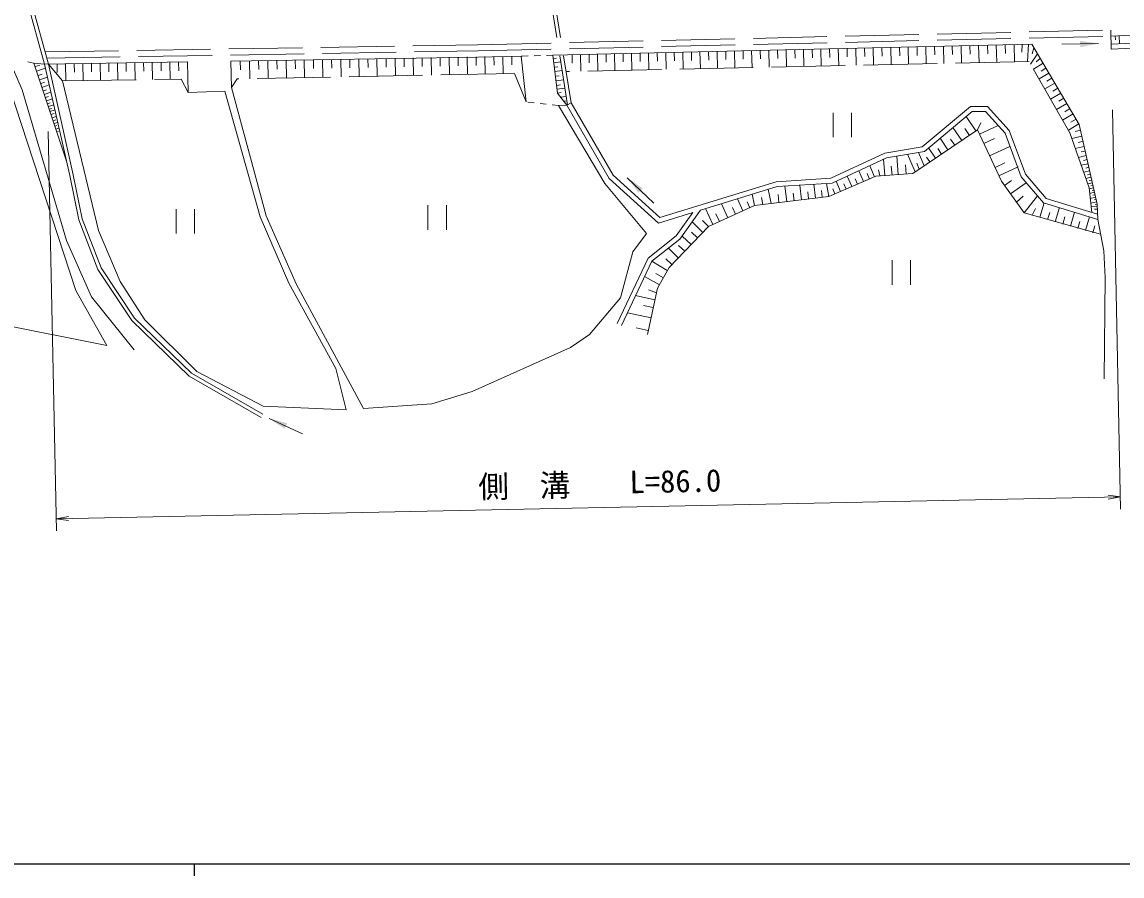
# Model space of a CAD drawing. Units: millimetres, scale not verified. Extents: x 40000 to 680000, y 20000 to 380000.
# Drawn here: x 153970 to 243696, y 204000 to 273649 of the extents above; entities that cross this region are included whole.
import ezdxf
from ezdxf.enums import TextEntityAlignment as Align

# ---------------------------------------------------------------- set-up
doc = ezdxf.new("R2010")
doc.units = ezdxf.units.MM
doc.header["$LTSCALE"] = 1000
doc.linetypes.add('DASHED', pattern=[7.5, 6, -1.5])
for name, color, linetype, lineweight in [('M-BGD', 7, 'Continuous', 13), ('M-STR-HTXT', 7, 'Continuous', 13), ('M-TTL-BAND', 7, 'Continuous', 25)]:
    doc.layers.add(name, color=color, linetype=linetype, lineweight=lineweight)
doc.styles.add('ＭＳ ゴシック', font='')
doc.styles.get('ＭＳ ゴシック').set_extended_font_data('MS Gothic')

# ---------------------------------------------------------------- blocks, each defined once
blk = doc.blocks.new('田')
at = {"color": 7, "linetype": 'Continuous', "lineweight": 13}
for p, q in [((-0.75, 2), (-0.75, 0)), ((0.75, 0), (0.75, 2))]:
    blk.add_line(p, q, dxfattribs=at)
blk = doc.blocks.new('filled_arrow')
at = {"color": 0, "linetype": 'Continuous', "lineweight": -2}
blk.add_solid([(7.5, 1.25), (0, 0), (7.5, -1.25)], dxfattribs=at)
blk = doc.blocks.new('open_arrow')
at = {"color": 0, "linetype": 'Continuous', "lineweight": -2}
blk.add_lwpolyline([(7.5, 1.25), (0, 0), (7.5, -1.25)], dxfattribs=at)

msp = doc.modelspace()

# ---------------------------------------------------------------- linework, layer by layer
at = {"layer": 'M-BGD', "linetype": 'DASHED'}
for p, q in [((195445, 285706), (198475, 266899)), ((195748, 285712), (198753, 267061)), ((152396, 282695), (155811, 270202)), ((152708, 282695), (156121, 270208)), ((191131, 271792), (242781, 272991)), ((191141, 271292), (242793, 272491)), ((155849, 271203), (191131, 271792)), ((155985, 270705), (191141, 271292)), ((236114, 270425), (198341, 269614)), ((239443, 264610), (236114, 270425)), ((194144, 269447), (171528, 269006)), ((195087, 267141), (194144, 269447)), ((157277, 268856), (166961, 268976)), ((166961, 268976), (167519, 267910)), ((171528, 269006), (171046, 268296)), ((167519, 267910), (170515, 268014)), ((241007, 260119), (239443, 264610)), ((241238, 258117), (241007, 260119))]:
    msp.add_line(p, q, dxfattribs=at)
at = {"layer": 'M-BGD'}
for p, q in [((242781, 272991), (242817, 271443)), ((242793, 272491), (263713, 273502)), ((241785, 271887), (238785, 271828)), ((242808, 271843), (262429, 272739)), ((242817, 271443), (262429, 272339)), ((243136, 272508), (243152, 272183)), ((243470, 272524), (243502, 271875)), ((197257, 270934), (236329, 271841)), ((199527, 270986), (199559, 269640)), ((200220, 271002), (200235, 270329)), ((200912, 271018), (200943, 269670)), ((201606, 271035), (201621, 270360)), ((202299, 271051), (202331, 269700)), ((202994, 271067), (203010, 270391)), ((203689, 271083), (203721, 269729)), ((204385, 271099), (204401, 270422)), ((205081, 271115), (205113, 269759)), ((205778, 271131), (205794, 270453)), ((206476, 271148), (206507, 269789)), ((207174, 271164), (207190, 270484)), ((207873, 271180), (207904, 269819)), ((208573, 271196), (208588, 270515)), ((209272, 271213), (209304, 269849)), ((209973, 271229), (209989, 270547)), ((210674, 271245), (210706, 269879)), ((211376, 271261), (211392, 270578)), ((212079, 271278), (212110, 269909)), ((212782, 271294), (212798, 270609)), ((213486, 271310), (213517, 269940)), ((214190, 271327), (214206, 270641)), ((214895, 271343), (214927, 269970)), ((215601, 271360), (215617, 270672)), ((216307, 271376), (216339, 270000)), ((217014, 271392), (217030, 270704)), ((217721, 271409), (217753, 270031)), ((218429, 271425), (218445, 270735)), ((219138, 271442), (219170, 270061)), ((219848, 271458), (219864, 270767)), ((220557, 271475), (220589, 270091)), ((221268, 271491), (221284, 270799)), ((221979, 271508), (222011, 270122)), ((222691, 271524), (222707, 270831)), ((223403, 271541), (223436, 270152)), ((224117, 271557), (224133, 270863)), ((224830, 271574), (224863, 270183)), ((225545, 271590), (225561, 270894)), ((226260, 271607), (226292, 270214)), ((226975, 271624), (226992, 270926)), ((227691, 271640), (227724, 270245)), ((228409, 271657), (228425, 270958)), ((229126, 271674), (229158, 270275)), ((229844, 271690), (229860, 270990)), ((230563, 271707), (230595, 270306)), ((231282, 271724), (231299, 271023)), ((232002, 271740), (232035, 270337)), ((232723, 271757), (232739, 271055)), ((233444, 271774), (233477, 270368)), ((234166, 271791), (234183, 271087)), ((234889, 271807), (234921, 270399)), ((235540, 271823), (235523, 271179)), ((236078, 271835), (235992, 270422)), ((236790, 271064), (236237, 270211)), ((236329, 271841), (240212, 265300)), ((236498, 271555), (236359, 271052)), ((154941, 270295), (154449, 270387)), ((155811, 270202), (154941, 270295)), ((154941, 270295), (157593, 262311)), ((155035, 270009), (155416, 270136)), ((155811, 270202), (167475, 270397)), ((155811, 270202), (157859, 261128)), ((156121, 270208), (158153, 261190)), ((157277, 268856), (156121, 270208)), ((156833, 270220), (156845, 269535)), ((157531, 270231), (157554, 268859)), ((158231, 270243), (158243, 269555)), ((158932, 270255), (158955, 268876)), ((159635, 270266), (159647, 269576)), ((160339, 270278), (160362, 268894)), ((161045, 270290), (161057, 269596)), ((161752, 270302), (161775, 268912)), ((162462, 270313), (162473, 269617)), ((163171, 270325), (163195, 268929)), ((163884, 270337), (163895, 269638)), ((164596, 270349), (164620, 268947)), ((165312, 270361), (165324, 269658)), ((166028, 270373), (166051, 268965)), ((166746, 270385), (166758, 269679)), ((167475, 270397), (167519, 267910)), ((171010, 270456), (191151, 270792)), ((171010, 270456), (171046, 268296)), ((171777, 270469), (171790, 269740)), ((172525, 270483), (172551, 269026)), ((173272, 270496), (173285, 269768)), ((174019, 270509), (174045, 269055)), ((174765, 270522), (174777, 269796)), ((175510, 270535), (175536, 269084)), ((176254, 270549), (176267, 269824)), ((176999, 270562), (177024, 269113)), ((177742, 270575), (177754, 269851)), ((178484, 270588), (178510, 269142)), ((179226, 270601), (179239, 269879)), ((179967, 270614), (179993, 269171)), ((180707, 270627), (180720, 269906)), ((181447, 270640), (181473, 269200)), ((182186, 270653), (182199, 269934)), ((182925, 270666), (182950, 269229)), ((183662, 270679), (183675, 269961)), ((184400, 270692), (184425, 269258)), ((185136, 270705), (185148, 269989)), ((185872, 270718), (185897, 269286)), ((186606, 270731), (186619, 270016)), ((187341, 270744), (187366, 269315)), ((188074, 270757), (188087, 270043)), ((188807, 270770), (188832, 269344)), ((189539, 270783), (189552, 270070)), ((190271, 270796), (190296, 269372)), ((191002, 270809), (191014, 270098)), ((191151, 270792), (194674, 270874)), ((191732, 270822), (191757, 269401)), ((192461, 270835), (192474, 270125)), ((193191, 270847), (193216, 269429)), ((193919, 270860), (193931, 270152)), ((194674, 270874), (194757, 270876)), ((194674, 270874), (195087, 267141)), ((194757, 270876), (195257, 270887)), ((195757, 270899), (196257, 270910)), ((196757, 270922), (197257, 270934)), ((197257, 270934), (197643, 267853)), ((197290, 270671), (197576, 270707)), ((197333, 270324), (197918, 270397)), ((198836, 270970), (198852, 270298)), ((237256, 270279), (236466, 269810)), ((237023, 270672), (236682, 270414)), ((153981, 268113), (153191, 269930)), ((155161, 269632), (155887, 269873)), ((155276, 269285), (155621, 269400)), ((197378, 269965), (197677, 270002)), ((197423, 269604), (198033, 269681)), ((197470, 269232), (197781, 269271)), ((237730, 269482), (236927, 269005)), ((237493, 269881), (237094, 269644)), ((158352, 251762), (152938, 268284)), ((155390, 268942), (156047, 269160)), ((155495, 268626), (155807, 268730)), ((155599, 268314), (156194, 268512)), ((160209, 256645), (157277, 268856)), ((171046, 268296), (173884, 257838)), ((197517, 268859), (198153, 268939)), ((197565, 268473), (197890, 268514)), ((238211, 268671), (237395, 268187)), ((237970, 269077), (237565, 268837)), ((157590, 255842), (153981, 268113)), ((155694, 268027), (155977, 268121)), ((155788, 267743), (156327, 267922)), ((155875, 267482), (156131, 267567)), ((155961, 267223), (156448, 267385)), ((170515, 268014), (173402, 257768)), ((197603, 268176), (198252, 268258)), ((197643, 267853), (197954, 267892)), ((197643, 267853), (198407, 266860)), ((197909, 267507), (198368, 267565)), ((238699, 267848), (237871, 267356)), ((238455, 268260), (238044, 268016)), ((238947, 267430), (238530, 267182)), ((156040, 266985), (156271, 267062)), ((156118, 266750), (156558, 266896)), ((156190, 266534), (156399, 266603)), ((156249, 266355), (156667, 266493)), ((195736, 267067), (195239, 267124)), ((196730, 266954), (196233, 267011)), ((197723, 266841), (197227, 266897)), ((197723, 266841), (198407, 266860)), ((201513, 260485), (197723, 266841)), ((198155, 267188), (198294, 267205)), ((198407, 266860), (198753, 267061)), ((198407, 266860), (201867, 260891)), ((198753, 267061), (202181, 261146)), ((227404, 263472), (231334, 266760)), ((231334, 266760), (232738, 266760)), ((232738, 266760), (234502, 264795)), ((239196, 267012), (238354, 266512)), ((239448, 266588), (239023, 266336)), ((156336, 266094), (156592, 266179)), ((156422, 265835), (156770, 265951)), ((156501, 265597), (156732, 265674)), ((227578, 263095), (231479, 266360)), ((231781, 264766), (230985, 265946)), ((231479, 266360), (232559, 266360)), ((232559, 266360), (234154, 264584)), ((239700, 266163), (238845, 265655)), ((239956, 265731), (239525, 265475)), ((156579, 265362), (156881, 265462)), ((156651, 265146), (156818, 265209)), ((156729, 264910), (156986, 264996)), ((156801, 264694), (156937, 264743)), ((226621, 261287), (231914, 264856)), ((230620, 263984), (229904, 265046)), ((231247, 264406), (230868, 264968)), ((231914, 264856), (232172, 265430)), ((231914, 264856), (233859, 260665)), ((232080, 264498), (233598, 265203)), ((234502, 264795), (235825, 261226)), ((240185, 265346), (239322, 264834)), ((240321, 264818), (239880, 264718)), ((240212, 265300), (241676, 258804)), ((229491, 263222), (228854, 264167)), ((230053, 263601), (229715, 264101)), ((232429, 263747), (233297, 264150)), ((234154, 264584), (235475, 261020)), ((240427, 264345), (239597, 264158)), ((240523, 263921), (240133, 263834)), ((219946, 260905), (224357, 262950)), ((224357, 262950), (227404, 263472)), ((224477, 262565), (227578, 263095)), ((227572, 261928), (227087, 263012)), ((228479, 262540), (227913, 263379)), ((228982, 262879), (228682, 263324)), ((232899, 262734), (234557, 263504)), ((240617, 263503), (239883, 263338)), ((240702, 263127), (240357, 263050)), ((220046, 260511), (224477, 262565)), ((224350, 261120), (224252, 262461)), ((225435, 261200), (225324, 262710)), ((226831, 261429), (226194, 262859)), ((227164, 261653), (226967, 262133)), ((228023, 262232), (227757, 262627)), ((233337, 261788), (234128, 262155)), ((240785, 262757), (240137, 262610)), ((240934, 262095), (240361, 261966)), ((240860, 262424), (240556, 262355)), ((157859, 261128), (158594, 257524)), ((158153, 261190), (158883, 257608)), ((202181, 261146), (205991, 257697)), ((222604, 260633), (222223, 261520)), ((223092, 260842), (222899, 261293)), ((223503, 261019), (223117, 261920)), ((223613, 261066), (226621, 261287)), ((223940, 261090), (223828, 261581)), ((224935, 261163), (224880, 261904)), ((226084, 261247), (226029, 261991)), ((233655, 261104), (235236, 261838)), ((235825, 261226), (237510, 259261)), ((241066, 261510), (240560, 261395)), ((241001, 261801), (240732, 261740)), ((241125, 261248), (240888, 261195)), ((204921, 256394), (201513, 260485)), ((201867, 260891), (205891, 257248)), ((203342, 260949), (205504, 258869)), ((205991, 257697), (215495, 260624)), ((209317, 258303), (215567, 260228)), ((215495, 260624), (219946, 260905)), ((215567, 260228), (220046, 260511)), ((216353, 259002), (216198, 260269)), ((217560, 259150), (217413, 260346)), ((218700, 259289), (218562, 260418)), ((219783, 259422), (219589, 260482)), ((219783, 259422), (223613, 261066)), ((220730, 259829), (220373, 260662)), ((221191, 260026), (221010, 260450)), ((221653, 260225), (221284, 261085)), ((222128, 260429), (221940, 260865)), ((233859, 260665), (235703, 258099)), ((234117, 260306), (234695, 260714)), ((234605, 259626), (235883, 260544)), ((235475, 261020), (237281, 258913)), ((241183, 260990), (240736, 260890)), ((241287, 260530), (240893, 260442)), ((241235, 260759), (241026, 260712)), ((241333, 260325), (241148, 260284)), ((213728, 258680), (213542, 259604)), ((213728, 258680), (219783, 259422)), ((214400, 258762), (214301, 259341)), ((215075, 258845), (214841, 260004)), ((215716, 258924), (215636, 259576)), ((216958, 259076), (216883, 259691)), ((218132, 259220), (218060, 259800)), ((219240, 259355), (219172, 259903)), ((220282, 259636), (220105, 260046)), ((235094, 258947), (235626, 259436)), ((235703, 258099), (236794, 259481)), ((241379, 260123), (241016, 260041)), ((241460, 259762), (241058, 259671)), ((241552, 259354), (241107, 259254)), ((241420, 259941), (241257, 259905)), ((241506, 259557), (241321, 259515)), ((210321, 257131), (209730, 258430)), ((209979, 256976), (213728, 258680)), ((211546, 257688), (211027, 258830)), ((212166, 257970), (211918, 258517)), ((212779, 258249), (212332, 259232)), ((213329, 258499), (213114, 258971)), ((236367, 257905), (236635, 258427)), ((237002, 257719), (237345, 258893)), ((237281, 258913), (241723, 257549)), ((237510, 259261), (241707, 257973)), ((238255, 257353), (238594, 258510)), ((241638, 258970), (241152, 258861)), ((241683, 258621), (241200, 258602)), ((241593, 259173), (241430, 259136)), ((241679, 258789), (241517, 258758)), ((241723, 257549), (241676, 258804)), ((158594, 257524), (160158, 253473)), ((158883, 257608), (160426, 253612)), ((173402, 257768), (175728, 252354)), ((173884, 257838), (176330, 252304)), ((205891, 257248), (208689, 258110)), ((207337, 256204), (208689, 258110)), ((207630, 255925), (209317, 258303)), ((210854, 257374), (210567, 258005)), ((235703, 258099), (241953, 256337)), ((237629, 257536), (237799, 258119)), ((238874, 257172), (239042, 257746)), ((239493, 256991), (239826, 258132)), ((240713, 256634), (241042, 257758)), ((241691, 258395), (241450, 258385)), ((241723, 257549), (242210, 254986)), ((161973, 252475), (160209, 256645)), ((206751, 253628), (209979, 256976)), ((209512, 256491), (208633, 257339)), ((209979, 256976), (209479, 257458)), ((240103, 256812), (240269, 257379)), ((241316, 256458), (241479, 257016)), ((159635, 251231), (157590, 255842)), ((203799, 254911), (204921, 256394)), ((205032, 254399), (207337, 256204)), ((205353, 254143), (207630, 255925)), ((208550, 255494), (207822, 256196)), ((209076, 256040), (208576, 256522)), ((202796, 251141), (203799, 254911)), ((207503, 254408), (206692, 255191)), ((208027, 254951), (207529, 255430)), ((242210, 254986), (242330, 252800)), ((202505, 249066), (205032, 254399)), ((202867, 248895), (205353, 254143)), ((206607, 253370), (205353, 254143)), ((206983, 253868), (206489, 254345)), ((160158, 253473), (162924, 249303)), ((160426, 253612), (163156, 249496)), ((206283, 252792), (205663, 253139)), ((205809, 251943), (206751, 253628)), ((163978, 249347), (161973, 252475)), ((175728, 252354), (179577, 245377)), ((176330, 252304), (181824, 242119)), ((205960, 252214), (204757, 252886)), ((242330, 252800), (242250, 244540)), ((160878, 247271), (158352, 251762)), ((205600, 250989), (204022, 251334)), ((204986, 248174), (205809, 251943)), ((205727, 251568), (205059, 251818)), ((163124, 246900), (159635, 251231)), ((200270, 248174), (202796, 251141)), ((205462, 250353), (204672, 250525)), ((149409, 249557), (160878, 247271)), ((163156, 249496), (167798, 245013)), ((205278, 249513), (203358, 249931)), ((162924, 249303), (167616, 244772)), ((168229, 245136), (163978, 249347)), ((205057, 248499), (204053, 248718)), ((198706, 247091), (200270, 248174)), ((190686, 243522), (198706, 247091)), ((167798, 245013), (173620, 241663)), ((173642, 242329), (168229, 245136)), ((179577, 245377), (180419, 242009)), ((167616, 244772), (173471, 241403)), ((187398, 242520), (190686, 243522)), ((180419, 242009), (173642, 242329)), ((181824, 242119), (187398, 242520)), ((174134, 241324), (176860, 240073))]:
    msp.add_line(p, q, dxfattribs=at)
at = {"layer": 'M-STR-HTXT'}
for p, q in [((242916, 266492), (243586, 233923)), ((156108, 264707), (156778, 232137)), ((156758, 233137), (243565, 234922))]:
    msp.add_line(p, q, dxfattribs=at)
at = {"layer": 'M-TTL-BAND'}
for p, q in [((40000, 205000), (579000, 205000)), ((168000, 205000), (168000, 204000))]:
    msp.add_line(p, q, dxfattribs=at)

# ---------------------------------------------------------------- block references
at = {"layer": 'M-BGD', "xscale": 200, "yscale": 200}
for p, rotation in [((241785, 271887), 181.1), ((203342, 260949), 316.1), ((174134, 241324), 335.3)]:
    msp.add_blockref('filled_arrow', p, dxfattribs=dict(at, rotation=rotation))
at = {"layer": 'M-BGD', "xscale": 1000, "yscale": 1000}
for p in [(220876, 264251), (187834, 256712), (167302, 256392), (225688, 252221)]:
    msp.add_blockref('田', p, dxfattribs=at)
at = {"layer": 'M-STR-HTXT', "xscale": 133, "yscale": 133}
for p, rotation in [((243565, 234922), 181.2), ((156758, 233137), 1.2)]:
    msp.add_blockref('open_arrow', p, dxfattribs=dict(at, rotation=rotation))

# ---------------------------------------------------------------- texts
at = {"layer": 'M-STR-HTXT', "style": 'ＭＳ ゴシック'}
for s, p in [('側\u3000溝', (194966, 234349)), ('L=86.0', (207292, 234735))]:
    msp.add_text(s, height=1833, rotation=1.178, dxfattribs=at).set_placement(p, align=Align.BOTTOM_CENTER)

doc.saveas('drawing.dxf')
